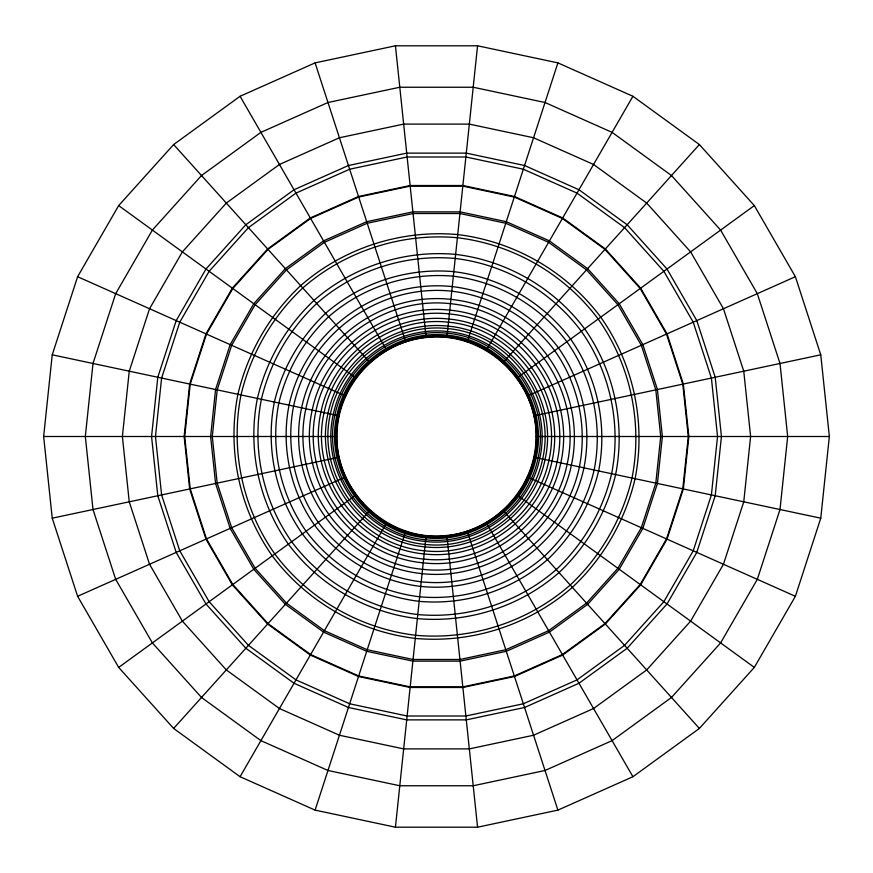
<?xml version="1.0" encoding="UTF-8"?>
<svg xmlns="http://www.w3.org/2000/svg" width="873" height="873" viewBox="0 0 873 873"><rect width="100%" height="100%" fill="white"/><g stroke="black" fill="none" stroke-linecap="round" stroke-linejoin="round"><path stroke-width="1.31" d="M43.65 436.5L52.238 354.82L77.61 276.708L118.673 205.592L173.629 144.558L240.075 96.281L315.098 62.878L395.436 45.8L477.564 45.8L557.902 62.878L632.925 96.281L699.371 144.558L754.327 205.592L795.39 276.708L820.762 354.82L829.35 436.5L820.762 518.18L795.39 596.292L754.327 667.409L699.371 728.442L632.925 776.719L557.902 810.122L477.564 827.2L395.436 827.2L315.098 810.122L240.075 776.719L173.629 728.442L118.673 667.409L77.61 596.292L52.238 518.18L43.65 436.5L336.978 436.5C335.941 493.572 390.253 542.471 446.9 535.476C496.148 530.751 536.469 485.966 536.022 436.5C537.059 379.428 482.747 330.529 426.1 337.524C376.852 342.249 336.531 387.034 336.978 436.5M395.436 827.2L426.1 535.476M446.9 337.524L477.564 45.8M315.098 810.122L405.749 531.155M467.251 341.845L557.902 62.878M240.075 776.719L386.739 522.687M486.261 350.313L632.925 96.281M173.629 728.442L369.901 510.465M503.099 362.535L699.371 144.558M118.673 667.409L355.988 495.002M517.012 377.998L754.327 205.592M77.61 596.292L345.577 476.985M527.423 396.015L795.39 276.708M52.238 518.18L339.15 457.19M533.85 415.81L820.762 354.82M536.022 436.5L829.35 436.5M52.238 354.82L339.15 415.81M533.85 457.19L820.762 518.18M77.61 276.708L345.577 396.015M527.423 476.985L795.39 596.292M118.673 205.592L355.988 377.998M517.012 495.002L754.327 667.409M173.629 144.558L369.901 362.535M503.099 510.465L699.371 728.442M240.075 96.281L386.739 350.313M486.261 522.687L632.925 776.719M315.098 62.878L405.749 341.845M467.251 531.155L557.902 810.122M395.436 45.8L426.1 337.524M446.9 535.476L477.564 827.2M92.996 363.484L85.325 436.5L92.996 509.516L115.683 579.334L152.393 642.921L201.51 697.472L260.907 740.631L327.975 770.488L399.79 785.755L473.21 785.755L545.025 770.488L612.093 740.631L671.49 697.472L720.607 642.921L757.317 579.334L780.004 509.516L787.675 436.5L780.004 363.484L757.317 293.666L720.607 230.079L671.49 175.528L612.093 132.369L545.025 102.512L473.21 87.245L399.79 87.245L327.975 102.512L260.907 132.369L201.51 175.528L152.393 230.079L115.683 293.666L92.996 363.484M129.248 371.189L122.384 436.5L129.248 501.811L149.545 564.264L182.381 621.129L226.314 669.929L279.447 708.527L339.433 735.241L403.664 748.892L469.336 748.892L533.567 735.241L593.553 708.527L646.686 669.929L690.619 621.129L723.455 564.264L743.752 501.811L750.616 436.5L743.752 371.189L723.455 308.736L690.619 251.871L646.686 203.071L593.553 164.473L533.567 137.759L469.336 124.108L403.664 124.108L339.433 137.759L279.447 164.473L226.314 203.071L182.381 251.871L149.545 308.736L129.248 371.189M157.795 377.256L151.564 436.5L157.795 495.744L176.204 552.391L205.984 603.985L245.837 648.246L294.037 683.264L348.447 707.49L406.72 719.876L466.28 719.876L524.553 707.49L578.963 683.264L627.163 648.246L667.016 603.985L696.796 552.391L715.205 495.744L721.436 436.5L715.205 377.256L696.796 320.609L667.016 269.015L627.163 224.754L578.963 189.736L524.553 165.51L466.28 153.124L406.72 153.124L348.447 165.51L294.037 189.736L245.837 224.754L205.984 269.015L176.204 320.609L157.795 377.256M161.603 378.074L155.459 436.5L161.603 494.926L179.762 550.808L209.138 601.693L248.445 645.354L295.98 679.881L349.658 703.78L407.124 716.002L465.876 716.002L523.342 703.78L577.02 679.881L624.555 645.354L663.862 601.693L693.238 550.808L711.397 494.926L717.541 436.5L711.397 378.074L693.238 322.192L663.862 271.307L624.555 227.646L577.02 193.119L523.342 169.22L465.876 156.998L407.124 156.998L349.658 169.22L295.98 193.119L248.445 227.646L209.138 271.307L179.762 322.192L161.603 378.074M189.659 384.033L184.148 436.5L189.659 488.967L205.963 539.143L232.338 584.834L267.64 624.042L310.319 655.045L358.519 676.51L410.124 687.477L462.876 687.477L514.481 676.51L562.681 655.045L605.36 624.042L640.662 584.834L667.037 539.143L683.341 488.967L688.852 436.5L683.341 384.033L667.037 333.857L640.662 288.166L605.36 248.958L562.681 217.955L514.481 196.49L462.876 185.523L410.124 185.523L358.519 196.49L310.319 217.955L267.64 248.958L232.338 288.166L205.963 333.857L189.659 384.033M190.216 384.153L184.716 436.5L190.216 488.847L206.486 538.914L232.807 584.495L268.022 623.606L310.613 654.554L358.694 675.953L410.179 686.898L462.821 686.898L514.306 675.953L562.387 654.554L604.978 623.606L640.193 584.495L666.514 538.914L682.784 488.847L688.284 436.5L682.784 384.153L666.514 334.086L640.193 288.505L604.978 249.394L562.387 218.446L514.306 197.047L462.821 186.102L410.179 186.102L358.694 197.047L310.613 218.446L268.022 249.394L232.807 288.505L206.486 334.086L190.216 384.153M215.566 389.544L210.633 436.5L215.566 483.456L230.156 528.372L253.77 569.261L285.362 604.356L323.567 632.107L366.704 651.313L412.885 661.134L460.115 661.134L506.296 651.313L549.433 632.107L587.638 604.356L619.23 569.261L642.844 528.372L657.434 483.456L662.367 436.5L657.434 389.544L642.844 344.628L619.23 303.739L587.638 268.644L549.433 240.893L506.296 221.687L460.115 211.866L412.885 211.866L366.704 221.687L323.567 240.893L285.362 268.644L253.77 303.739L230.156 344.628L215.566 389.544M217.191 389.882L212.292 436.5L217.191 483.118L231.672 527.696L255.112 568.29L286.475 603.123L324.396 630.677L367.217 649.741L413.06 659.486L459.94 659.486L505.783 649.741L548.604 630.677L586.525 603.123L617.888 568.29L641.328 527.696L655.809 483.118L660.708 436.5L655.809 389.882L641.328 345.304L617.888 304.71L586.525 269.877L548.604 242.323L505.783 223.259L459.94 213.514L413.06 213.514L367.217 223.259L324.396 242.323L286.475 269.877L255.112 304.71L231.672 345.304L217.191 389.882M237.903 394.29C226.904 450.413 239.366 509.046 272.245 555.839C306.587 601.573 358.497 631.539 415.275 638.425C472.249 643.499 529.256 624.981 572.361 587.387C603.45 558.054 625.254 520.308 635.097 478.71C646.096 422.587 633.634 363.954 600.755 317.161C566.413 271.427 514.503 241.461 457.725 234.575C400.751 229.501 343.744 248.019 300.639 285.613C269.55 314.946 247.746 352.692 237.903 394.29M241.003 394.945C230.145 449.977 242.498 508.119 274.809 553.973C308.442 598.878 359.905 628.593 415.613 635.271C471.475 640.324 528.001 621.947 570.233 585.03C600.842 556.156 622.296 518.999 631.997 478.055C642.855 423.023 630.502 364.881 598.191 319.027C564.558 274.122 513.095 244.407 457.387 237.729C401.525 232.676 344.999 251.053 302.767 287.97C272.158 316.844 250.704 354.001 241.003 394.945M257.382 398.426C247.43 448.853 258.757 502.117 288.352 544.13C319.169 585.27 366.333 612.497 417.359 618.608C468.55 623.235 520.341 606.408 559.026 572.579C587.071 546.138 606.735 512.08 615.618 474.574C625.57 424.147 614.243 370.883 584.648 328.87C553.831 287.73 506.667 260.503 455.641 254.392C404.45 249.765 352.659 266.592 313.974 300.421C285.929 326.862 266.265 360.92 257.382 398.426M261.387 399.277C251.653 448.58 262.729 500.655 291.669 541.729C321.788 581.942 367.893 608.568 417.785 614.548C467.83 619.066 518.464 602.61 556.287 569.545C583.71 543.683 602.927 510.399 611.613 473.723C621.347 424.42 610.271 372.345 581.331 331.271C551.212 291.058 505.107 264.432 455.215 258.452C405.17 253.934 354.536 270.39 316.713 303.455C289.29 329.317 270.073 362.601 261.387 399.277M274.373 402.038C265.37 447.685 275.617 495.897 302.407 533.927C330.3 571.16 372.989 595.801 419.171 601.333C465.505 605.524 512.386 590.29 547.404 559.669C572.786 535.738 590.585 504.91 598.627 470.962C607.63 425.315 597.383 377.103 570.593 339.073C542.7 301.84 500.011 277.199 453.829 271.667C407.495 267.476 360.614 282.71 325.596 313.331C300.214 337.262 282.416 368.09 274.373 402.038M278.847 402.988C270.084 447.369 280.058 494.249 306.107 531.231C333.224 567.439 374.735 591.403 419.651 596.794C464.709 600.864 510.29 586.056 544.348 556.276C569.032 532.999 586.329 503.023 594.153 470.012C602.916 425.631 592.942 378.751 566.893 341.769C539.776 305.561 498.265 281.597 453.349 276.206C408.291 272.136 362.71 286.944 328.652 316.724C303.968 340.001 286.671 369.977 278.847 402.988M289.05 405.159C280.855 446.67 290.174 490.517 314.542 525.11C339.913 558.971 378.729 581.385 420.742 586.416C496.235 594.317 568.137 542.078 583.95 467.841C592.145 426.33 582.826 382.483 558.458 347.891C533.087 314.029 494.271 291.615 452.258 286.584C376.765 278.683 304.863 330.922 289.05 405.159M293.59 406.12C285.646 446.354 294.681 488.858 318.296 522.381C342.882 555.206 380.508 576.922 421.223 581.811C494.085 589.635 564.351 538.586 579.41 466.88C587.354 426.646 578.319 384.142 554.704 350.619C530.118 317.794 492.492 296.078 451.778 291.189C378.915 283.365 308.649 334.414 293.59 406.12M301.611 407.833C284.565 486.326 342.161 565.606 422.085 573.637C490.539 581.222 557.443 532.606 571.389 465.167C588.435 386.674 530.839 307.394 450.915 299.363C382.461 291.778 315.557 340.394 301.611 407.833M305.866 408.739C289.127 484.34 345.457 561.874 422.543 569.316C488.487 576.846 553.919 529.311 567.134 464.261C583.873 388.66 527.543 311.126 450.457 303.684C384.513 296.154 319.082 343.689 305.866 408.739M312.218 410.081C296.056 481.58 350.226 556.145 423.219 562.856C485.966 570.025 548.2 524.804 560.782 462.919C576.944 391.42 522.774 316.855 449.781 310.144C387.034 302.975 324.8 348.196 312.218 410.081M315.971 410.877C300.301 480.215 352.834 552.533 423.623 559.047C484.471 565.988 544.828 522.13 557.029 462.123C572.699 392.785 520.166 320.467 449.377 313.953C388.529 307.012 328.172 350.87 315.971 410.877M320.969 411.947C305.943 478.404 356.304 547.72 424.158 553.962C482.485 560.63 540.343 518.584 552.031 461.053C567.057 394.596 516.696 325.28 448.842 319.038C390.515 312.37 332.657 354.416 320.969 411.947M324.09 412.602C309.228 476.822 358.814 545.09 424.485 550.798C481.241 557.269 537.539 516.369 548.91 460.398C563.772 396.178 514.186 327.91 448.515 322.202C391.759 315.731 335.461 356.631 324.09 412.602M327.975 413.431C313.625 475.436 361.498 541.336 424.9 546.847C479.692 553.1 534.047 513.608 545.025 459.569C559.375 397.564 511.502 331.664 448.1 326.153C393.308 319.9 338.953 359.392 327.975 413.431M330.376 413.944C316.342 474.563 363.168 539.012 425.162 544.403C478.731 550.514 531.886 511.905 542.624 459.056C556.658 398.437 509.832 333.988 447.838 328.597C394.269 322.486 341.114 361.095 330.376 413.944M333.257 414.555C319.605 473.537 365.154 536.229 425.467 541.467C477.586 547.426 529.3 509.854 539.743 458.445C553.395 399.463 507.846 336.771 447.533 331.533C395.414 325.574 343.7 363.146 333.257 414.555M334.937 414.915C321.504 472.937 366.322 534.603 425.642 539.765C476.92 545.614 527.783 508.664 538.063 458.085C551.496 400.063 506.678 338.397 447.358 333.235C396.08 327.386 345.217 364.336 334.937 414.915M336.858 415.319C323.676 472.249 367.642 532.759 425.849 537.812C476.156 543.563 526.059 507.3 536.142 457.681C549.324 400.751 505.358 340.241 447.151 335.188C396.844 329.437 346.941 365.7 336.858 415.319M337.851 415.526C324.8 471.889 368.33 531.799 425.959 536.797C475.763 542.493 525.164 506.591 535.149 457.474C548.2 401.111 504.67 341.201 447.041 336.203C397.237 330.507 347.836 366.409 337.851 415.526M338.811 415.734C325.902 471.54 368.995 530.86 426.057 535.815C475.381 541.446 524.302 505.904 534.189 457.266C547.098 401.46 504.005 342.14 446.943 337.185C397.619 331.554 348.698 367.096 338.811 415.734"/></g></svg>
